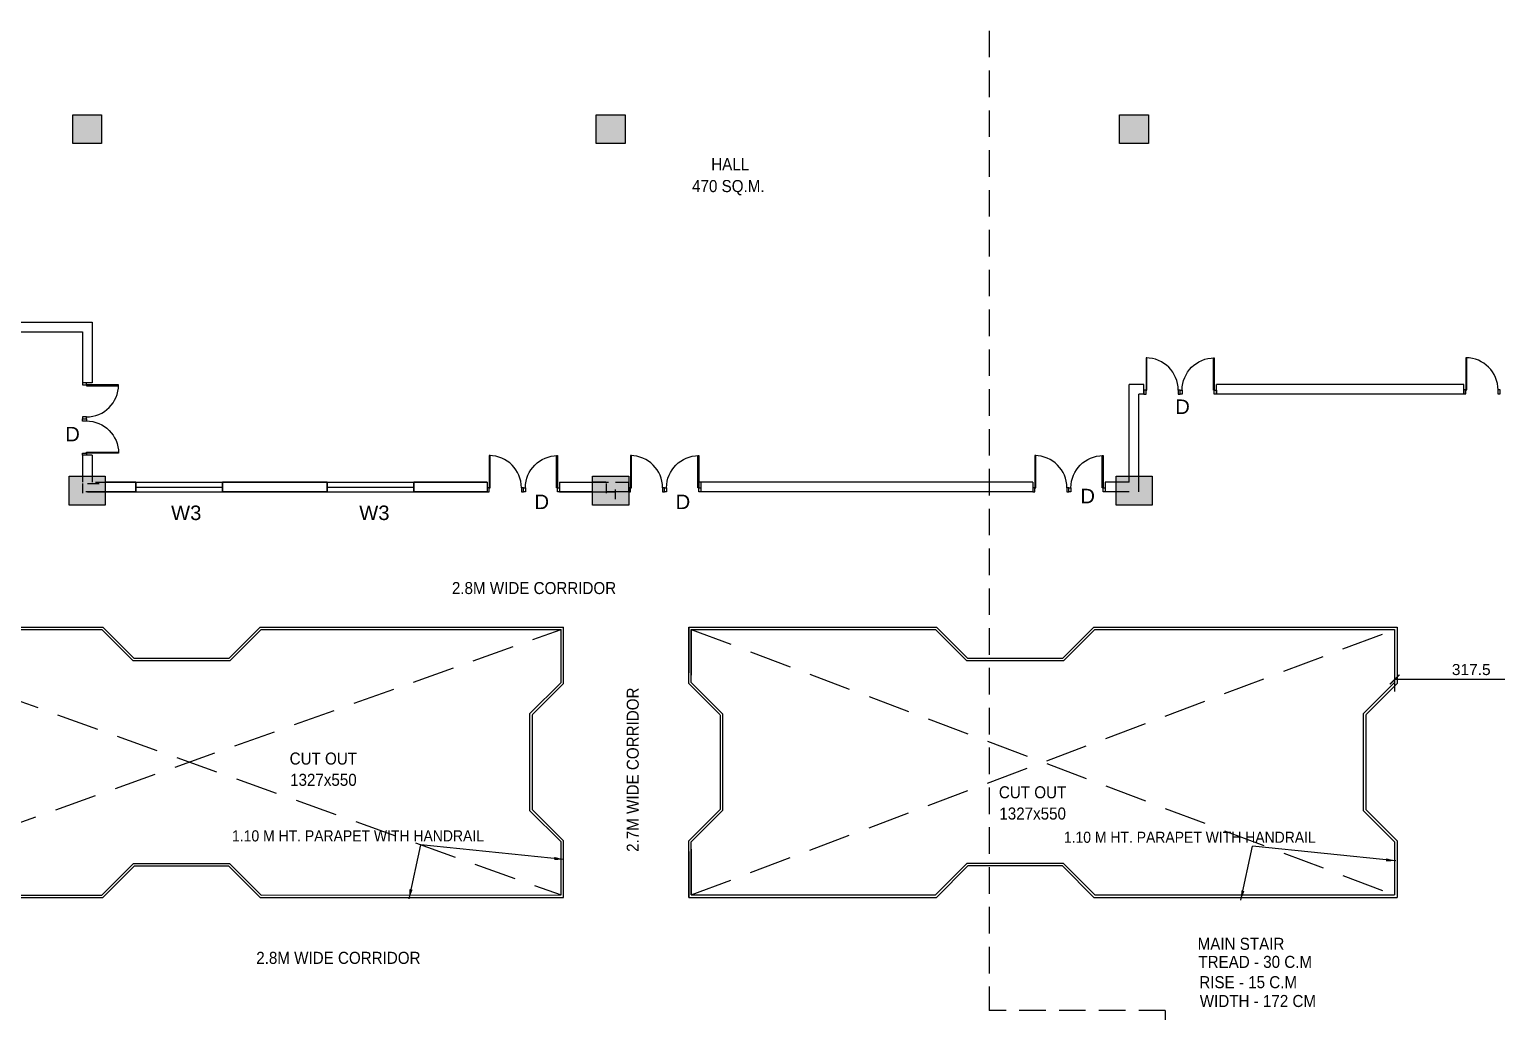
# Model space of a CAD drawing. Extents: x 53439 to 79867, y -144071 to -73305.
# Drawn here: x 67844 to 70885, y -112914 to -110879 of the extents above; entities that cross this region are included whole.
import ezdxf

# ---------------------------------------------------------------- set-up
doc = ezdxf.new("R2010")
doc.units = 0
doc.header["$LTSCALE"] = 0.1
doc.header["$MEASUREMENT"] = 0
doc.header["$PDMODE"] = 35
doc.header["$PDSIZE"] = -0.8
doc.linetypes.add('HIDDEN', pattern=[0.375, 0.25, -0.125])
doc.layers.get('0').update_dxf_attribs({"linetype": 'CONTINUOUS'})
doc.layers.get('DEFPOINTS').update_dxf_attribs({"linetype": 'CONTINUOUS'})
for name, color, linetype in [('COR_HA', 40, 'CONTINUOUS'), ('DOOR', 30, 'CONTINUOUS'), ('HAT', 253, 'CONTINUOUS'), ('LAYER4', 130, 'CONTINUOUS'), ('TEXT', 7, 'CONTINUOUS'), ('TEXT-3', 130, 'CONTINUOUS'), ('THIN_HA', 253, 'CONTINUOUS'), ('WALL', 6, 'CONTINUOUS'), ('WIN', 102, 'CONTINUOUS')]:
    doc.layers.add(name, color=color, linetype=linetype)
doc.styles.add('1MM', font='arial.ttf')
doc.styles.add('DIM', font='arial.ttf', dxfattribs={"width": 0.7, "height": 1})
doc.styles.add('DUTCH', font='arial.ttf')
doc.dimstyles.new('KRI', dxfattribs={"dimtxt": 23, "dimasz": 20, "dimexe": 7, "dimexo": 0, "dimgap": 9, "dimtad": 1, "dimdec": 1, "dimzin": 1, "dimtxsty": '1MM', "dimblk": 'ARCHTICK', "dimcen": 0.5, "dimclrd": 252, "dimclre": 252, "dimclrt": 7, "dimaunit": 1, "dimadec": 8, "dimazin": 3, "dimtfac": 1, "dimtdec": 1, "dimtmove": 0, "dimatfit": 3})

# ---------------------------------------------------------------- blocks, each defined once
blk = doc.blocks.new('A$C764D24B9')
at = {"layer": 'DOOR'}
for points in [[(0.056, 0.111), (0.083, 0.111), (0.083, 1), (0.056, 1)], [(0, 0), (0.056, 0), (0.056, 0.111), (0, 0.111)], [(0.944, 0), (1, 0), (1, 0.111), (0.944, 0.111)]]:
    blk.add_lwpolyline(points, close=True, dxfattribs=at)
blk.add_arc((0.056, 0.111), 0.889, 0, 90, dxfattribs=at)
blk = doc.blocks.new('_ARCHTICK')
at = {"layer": 'WALL', "color": 0, "const_width": 0.15}
blk.add_lwpolyline([(-0.5, -0.5), (0.5, 0.5)], dxfattribs=at)
blk = doc.blocks.new('*D158')
at = {"layer": 'DEFPOINTS', "color": 0, "linetype": 'CONTINUOUS', "ltscale": 0.1}
for p in [(70673.6, -112225.9), (70673.6, -112250.3, 0), (70991, -112378.5)]:
    blk.add_point(p, dxfattribs=at)
at = {"layer": 'LAYER4', "color": 252, "linetype": 'CONTINUOUS', "ltscale": 0.1}
for p, q in [((70673.6, -112250.3), (70673.6, -112218.9)), ((70991, -112378.5), (70991, -112218.9)), ((70991, -112225.9), (70673.6, -112225.9))]:
    blk.add_line(p, q, dxfattribs=at)
at = {"layer": 'LAYER4', "color": 252, "linetype": 'CONTINUOUS', "ltscale": 0.1, "xscale": 20, "yscale": 20, "zscale": 20, "rotation": 180}
blk.add_blockref('_ARCHTICK', (70673.6, -112225.9), dxfattribs=at)
at = {"layer": 'LAYER4', "color": 252, "linetype": 'CONTINUOUS', "ltscale": 0.1, "xscale": 20, "yscale": 20, "zscale": 20}
blk.add_blockref('_ARCHTICK', (70991, -112225.9), dxfattribs=at)
at = {"layer": 'LAYER4', "color": 7, "linetype": 'CONTINUOUS', "ltscale": 0.1, "insert": (70832.3, -112205.2), "char_height": 23, "attachment_point": 5, "style": '1MM'}
blk.add_mtext('317.5', dxfattribs=at)
blk = doc.blocks.new('YTTU')
at = {"layer": 'THIN_HA', "linetype": 'CONTINUOUS', "ltscale": 0.1}
blk.add_hatch(color=2, dxfattribs=at).paths.add_polyline_path([(-6879.58, -1156.369), (-6878.83, -1156.369), (-6878.83, -1156.969), (-6879.58, -1156.969)])
at = {"layer": 'THIN_HA', "color": 2, "linetype": 'CONTINUOUS', "ltscale": 0.1}
blk.add_lwpolyline([(-6879.58, -1156.369), (-6878.83, -1156.369), (-6878.83, -1156.969), (-6879.58, -1156.969)], close=True, dxfattribs=at)
blk = doc.blocks.new('HYTYH')
at = {"layer": 'THIN_HA', "linetype": 'CONTINUOUS', "ltscale": 0.1}
for points in [[(-6836.105, -1137.632), (-6835.505, -1137.632), (-6835.505, -1138.232), (-6836.105, -1138.232)], [(-6825.255, -1137.632), (-6824.655, -1137.632), (-6824.655, -1138.232), (-6825.255, -1138.232)], [(-6814.405, -1137.632), (-6813.805, -1137.632), (-6813.805, -1138.232), (-6814.405, -1138.232)]]:
    blk.add_hatch(color=2, dxfattribs=at).paths.add_polyline_path(points)
at = {"layer": 'THIN_HA', "color": 2, "linetype": 'CONTINUOUS', "ltscale": 0.1}
for points in [[(-6836.105, -1137.632), (-6835.505, -1137.632), (-6835.505, -1138.232), (-6836.105, -1138.232)], [(-6825.255, -1137.632), (-6824.655, -1137.632), (-6824.655, -1138.232), (-6825.255, -1138.232)], [(-6814.405, -1137.632), (-6813.805, -1137.632), (-6813.805, -1138.232), (-6814.405, -1138.232)]]:
    blk.add_lwpolyline(points, close=True, dxfattribs=at)
at = {"layer": 'THIN_HA', "color": 2, "linetype": 'CONTINUOUS'}
for p in [(43.4, 11.25), (54.25, 11.25), (65.1, 11.25)]:
    blk.add_blockref('YTTU', p, dxfattribs=at)

msp = doc.modelspace()

# ---------------------------------------------------------------- linework, layer by layer
at = {"layer": 'COR_HA', "linetype": 'CONTINUOUS', "ltscale": 0.1}
for p, q in [((68064.08, -111816.92, 0), (68064.08, -111836.92, 0)), ((68244.08, -111816.92, 0), (68244.08, -111836.92, 0)), ((68460.66, -111816.92), (68460.66, -111836.92)), ((68640.66, -111816.92), (68640.66, -111836.92))]:
    msp.add_line(p, q, dxfattribs=at)
at = {"layer": 'HAT', "color": 7, "linetype": 'HIDDEN', "ltscale": 2200}
for p, q in [((69832.8, -110139.32), (69832.8, -112911.59)), ((70198, -112911.59), (69832.8, -112911.59)), ((70198, -112911.59), (70198, -113576.88, 0))]:
    msp.add_line(p, q, dxfattribs=at)
at = {"layer": 'LAYER4', "linetype": 'CONTINUOUS', "ltscale": 0.1}
for p, q in [((67954.08, -111819.42), (67954.08, -111839.42)), ((67954.08, -111819.42, 0), (67954.08, -111839.42, 0)), ((67954.08, -111819.42), (67954.08, -111839.42)), ((67954.08, -111819.42, 0), (67954.08, -111839.42, 0)), ((69039.08, -111819.42), (69039.08, -111839.42)), ((69039.08, -111819.42, 0), (69039.08, -111839.42, 0)), ((69058.54, -111851.92), (69058.54, -111831.92)), ((69058.54, -111851.92), (69058.54, -111831.92)), ((69058.54, -111851.92), (69058.54, -111831.92)), ((69058.54, -111851.92), (69058.54, -111831.92)), ((69058.54, -111851.92), (69058.54, -111831.92)), ((69058.54, -111851.92), (69058.54, -111831.92)), ((67405.86, -112116.92, 12.36), (67996.27, -112116.92, 7.2)), ((67407.93, -112121.92, 12.36), (67994.2, -112121.92, 7.26)), ((67750.03, -112121.92), (67994.2, -112121.92)), ((67859.91, -112116.92), (67996.27, -112116.92)), ((67994.2, -112121.92, 6.94), (68059.2, -112186.92, 6.94)), ((67996.27, -112116.92, 6.94), (68061.27, -112181.92, 6.94)), ((68322.12, -112116.92, 6.94), (68257.12, -112181.92, 6.94)), ((68324.2, -112121.92, 6.94), (68259.2, -112186.92, 6.94)), ((68322.12, -112116.92, 6.94), (68950.64, -112116.92, 4.63)), ((68324.2, -112121.92, 6.94), (68945.64, -112121.92, 4.63)), ((68516.6, -112116.92, 0), (68950.64, -112116.92, 0)), ((68518.67, -112121.92, 0), (68945.64, -112121.92, 0)), ((68945.64, -112231.92, 4.63), (68945.64, -112121.92, 4.63)), ((68950.64, -112233.99, 4.63), (68950.64, -112116.92, 4.63)), ((69210.64, -112116.92, 4.09), (69724.2, -112116.92, 2.31)), ((69210.64, -112116.92, 4.49), (69210.64, -112211.92, 4.49)), ((69210.64, -112233.99, 4.63), (69210.64, -112116.92, 4.63)), ((69215.64, -112121.92, 4.09), (69722.13, -112121.92, 2.32)), ((69215.64, -112121.92, 4.49), (69215.64, -112216.92, 4.49)), ((69215.64, -112231.92, 4.63), (69215.64, -112121.92, 4.63)), ((69472.89, -112116.92, -4.77), (69724.2, -112116.92, -2.53)), ((69722.13, -112121.92, 2.31), (69787.13, -112186.92, 2.31)), ((69724.2, -112116.92, 2.31), (69789.2, -112181.92, 2.31)), ((70050.06, -112116.92, 2.31), (69985.06, -112181.92, 2.31)), ((70052.13, -112121.92, 2.31), (69987.13, -112186.92, 2.31)), ((70050.06, -112116.92, 2.31), (70678.58, -112116.92, 0)), ((70052.13, -112121.92, 2.31), (70673.58, -112121.92, 0)), ((70673.58, -112121.92, 0), (70673.58, -112231.33, 0)), ((70678.58, -112116.92, 0), (70678.58, -112233.99, 0)), ((68259.2, -112186.92, 6.94), (68059.2, -112186.92, 6.94)), ((68257.12, -112181.92, 6.94), (68061.27, -112181.92, 6.94)), ((69987.13, -112186.92, 2.31), (69787.13, -112186.92, 2.31)), ((69985.06, -112181.92, 2.31), (69789.2, -112181.92, 2.31)), ((68945.64, -112231.92, 4.63), (68880.64, -112296.92, 4.63)), ((68950.64, -112233.99, 4.63), (68885.64, -112298.99, 4.63)), ((69210.64, -112233.99, 4.63), (69275.64, -112298.99, 4.63)), ((69215.64, -112231.92, 4.63), (69280.64, -112296.92, 4.63)), ((70673.58, -112231.92, 0), (70608.58, -112296.92, 0)), ((70678.58, -112233.99, 0), (70613.58, -112298.99, 0)), ((68880.64, -112296.92, 4.63), (68880.64, -112496.92, 4.63)), ((68885.64, -112299.52, 4.63), (68885.64, -112494.85, 4.63)), ((69275.64, -112299.52, 4.63), (69275.64, -112494.85, 4.63)), ((69280.64, -112296.92, 4.63), (69280.64, -112496.92, 4.63)), ((70608.58, -112296.92, 0), (70608.58, -112496.92, 0)), ((70613.58, -112299.52, 0), (70613.58, -112494.85, 0)), ((68945.64, -112561.92, 4.63), (68880.64, -112496.92, 4.63)), ((68950.64, -112559.85, 4.63), (68885.64, -112494.85, 4.63)), ((69210.64, -112559.85, 4.63), (69275.64, -112494.85, 4.63)), ((69215.64, -112561.92, 4.63), (69280.64, -112496.92, 4.63)), ((70673.58, -112561.92, 0), (70608.58, -112496.92, 0)), ((70678.58, -112559.85, 0), (70613.58, -112494.85, 0)), ((68945.64, -112671.92, 4.63), (68945.64, -112561.92, 4.63)), ((68950.64, -112676.92, 4.63), (68950.64, -112559.85, 4.63)), ((69210.64, -112676.92, 4.63), (69210.64, -112559.85, 4.63)), ((69210.64, -112581.92, 4.49), (69210.64, -112676.92, 4.49)), ((69215.64, -112671.92, 4.63), (69215.64, -112561.92, 4.63)), ((69215.64, -112576.92, 4.49), (69215.64, -112671.92, 4.49)), ((70673.58, -112561.92, 0), (70673.58, -112671.92, 0)), ((70678.58, -112559.85, 0), (70678.58, -112676.92, 0)), ((67994.2, -112672.44, 6.94), (68059.2, -112607.44, 6.94)), ((67996.27, -112677.44, 6.94), (68061.27, -112612.44, 6.94)), ((68259.2, -112607.44, 6.94), (68059.2, -112607.44, 6.94)), ((68257.12, -112612.44, 6.94), (68061.27, -112612.44, 6.94)), ((68322.12, -112677.44, 6.94), (68257.12, -112612.44, 6.94)), ((68324.2, -112672.44, 6.94), (68259.2, -112607.44, 6.94)), ((69722.13, -112671.92, 3.27), (69787.13, -112606.92, 3.27)), ((69724.2, -112676.92, 3.27), (69789.2, -112611.92, 3.27)), ((69987.13, -112606.92, 3.27), (69787.13, -112606.92, 3.27)), ((69985.06, -112611.92, 3.27), (69789.2, -112611.92, 3.27)), ((70050.06, -112676.92, 3.27), (69985.06, -112611.92, 3.27)), ((70052.13, -112671.92, 3.27), (69987.13, -112606.92, 3.27)), ((67402, -112676.92, 12.36), (67996.27, -112677.44, 6.93)), ((67404.07, -112671.92, 12.36), (67994.2, -112672.44, 6.94)), ((68322.12, -112677.44, 6.94), (68950.64, -112676.92, 4.63)), ((68324.2, -112672.44, 6.94), (68945.64, -112671.92, 4.63)), ((69210.64, -112676.92, 4.08), (69724.2, -112676.92, 3.27)), ((69215.64, -112671.92, 4.07), (69722.13, -112671.92, 3.27)), ((70050.06, -112676.92, 3.27), (70678.58, -112676.92, 0)), ((70052.13, -112671.92, 3.27), (70673.58, -112671.92, 0))]:
    msp.add_line(p, q, dxfattribs=at)
at = {"layer": 'LAYER4', "color": 1, "linetype": 'HIDDEN', "ltscale": 3500}
for p, q in [((67404.07, -112671.92, 12.36), (68945.64, -112121.92, 4.63)), ((67407.93, -112121.92, 12.36), (68945.64, -112671.92, 4.63)), ((69215.64, -112671.92, 4.63), (70673.58, -112121.92, 0)), ((69215.64, -112121.92, 4.63), (70673.58, -112671.92, 0))]:
    msp.add_line(p, q, dxfattribs=at)
at = {"layer": 'WALL', "linetype": 'CONTINUOUS', "ltscale": 0.1}
for p, q in [((67762.79, -111485.25, 0), (67973.54, -111485.26, 0)), ((67973.54, -111485.26, 0), (67973.54, -111611.01, 0)), ((67762.79, -111505.25), (67953.54, -111505.25)), ((67953.54, -111505.25), (67953.54, -111611.01)), ((67953.54, -111606.92), (67953.54, -111611.01)), ((67973.54, -111611.01), (67953.54, -111611.01)), ((67973.54, -111611.01), (67953.54, -111611.01)), ((67973.54, -111611.01), (67953.54, -111611.01)), ((67973.54, -111611.01), (67953.54, -111611.01)), ((67973.54, -111606.92), (67973.54, -111611.01)), ((70123.54, -111772.39), (70123.54, -111614.42)), ((70123.54, -111772.39), (70123.54, -111614.42)), ((70123.54, -111816.92), (70123.54, -111614.42)), ((70123.54, -111816.92), (70123.54, -111614.42)), ((70123.54, -111816.92), (70123.54, -111614.42)), ((70123.54, -111816.92), (70123.54, -111614.42)), ((70123.54, -111816.92), (70123.54, -111614.42)), ((70153.99, -111614.42), (70123.54, -111614.42)), ((70153.99, -111634.42), (70153.99, -111614.42)), ((70816.93, -111614.42), (70303.99, -111614.42)), ((70303.99, -111634.42), (70303.99, -111614.42)), ((70816.93, -111634.42), (70816.93, -111614.42)), ((70143.54, -111834.42), (70143.54, -111634.42)), ((70143.54, -111836.92), (70143.54, -111634.42)), ((70153.99, -111634.42), (70143.54, -111634.42)), ((70153.99, -111634.42), (70143.54, -111634.42)), ((70816.93, -111634.42), (70303.99, -111634.42)), ((67953.54, -111761.01), (67953.54, -111816.92)), ((67953.54, -111761.01), (67953.54, -111816.92)), ((67973.54, -111761.01), (67953.54, -111761.01)), ((67973.54, -111761.01), (67953.54, -111761.01)), ((67973.54, -111761.01), (67973.54, -111816.92)), ((67964.08, -111819.42), (67988.63, -111819.42)), ((67964.08, -111819.42, 0), (67988.63, -111819.42, 0)), ((67964.08, -111819.42, 0), (67988.63, -111819.42, 0)), ((67964.08, -111819.42), (67988.63, -111819.42)), ((67964.08, -111819.42, 0), (67988.63, -111819.42, 0)), ((67964.08, -111819.42, 0), (67988.63, -111819.42, 0)), ((67981.04, -111816.92, 0), (68007.79, -111816.92, 0)), ((67981.04, -111816.92, 0), (68007.79, -111816.92, 0)), ((67981.04, -111816.92, 0), (68007.79, -111816.92, 0)), ((67981.04, -111816.92, 0), (68007.79, -111816.92, 0)), ((67981.58, -111816.92), (68056.58, -111816.92)), ((67981.58, -111816.92, 0), (68064.08, -111816.92, 0)), ((67981.58, -111816.92, 0), (68056.58, -111816.92, 0)), ((67981.58, -111816.92), (68056.58, -111816.92)), ((67981.58, -111816.92, 0), (68064.08, -111816.92, 0)), ((67981.58, -111816.92, 0), (68056.58, -111816.92, 0)), ((68064.08, -111816.92), (68000.29, -111816.92)), ((68064.08, -111816.92), (68000.29, -111816.92)), ((68056.58, -111816.92), (68064.08, -111816.92)), ((68056.58, -111816.92), (68064.08, -111816.92)), ((68056.58, -111816.92), (68064.08, -111816.92)), ((68056.58, -111816.92, 0), (68064.08, -111816.92, 0)), ((68056.58, -111816.92, 0), (68064.08, -111816.92, 0)), ((68056.58, -111816.92, 0), (68064.08, -111816.92, 0)), ((68056.58, -111816.92), (68064.08, -111816.92)), ((68056.58, -111816.92), (68064.08, -111816.92)), ((68056.58, -111816.92), (68064.08, -111816.92)), ((68056.58, -111816.92, 0), (68064.08, -111816.92, 0)), ((68056.58, -111816.92, 0), (68064.08, -111816.92, 0)), ((68056.58, -111816.92, 0), (68064.08, -111816.92, 0)), ((68064.08, -111816.92, 0), (68064.08, -111836.92, 0)), ((68460.66, -111816.92), (68244.08, -111816.92)), ((68244.08, -111816.92), (68460.66, -111816.92)), ((68244.08, -111816.92), (68460.66, -111816.92)), ((68244.08, -111816.92), (68460.66, -111816.92)), ((68244.08, -111816.92, 0), (68432.9, -111816.92, 0)), ((68244.08, -111816.92, 0), (68432.9, -111816.92, 0)), ((68244.08, -111816.92, 0), (68432.9, -111816.92, 0)), ((68244.08, -111816.92, 0), (68460.66, -111816.92, 0)), ((68244.08, -111816.92, 0), (68460.66, -111816.92, 0)), ((68244.08, -111816.92, 0), (68460.66, -111816.92, 0)), ((68460.66, -111816.92), (68244.08, -111816.92)), ((68244.08, -111816.92), (68460.66, -111816.92)), ((68244.08, -111816.92), (68460.66, -111816.92)), ((68244.08, -111816.92), (68460.66, -111816.92)), ((68244.08, -111816.92, 0), (68432.9, -111816.92, 0)), ((68244.08, -111816.92, 0), (68432.9, -111816.92, 0)), ((68244.08, -111816.92, 0), (68432.9, -111816.92, 0)), ((68244.08, -111816.92, 0), (68460.66, -111816.92, 0)), ((68244.08, -111816.92, 0), (68460.66, -111816.92, 0)), ((68244.08, -111816.92, 0), (68460.66, -111816.92, 0)), ((68244.08, -111836.92, 0), (68244.08, -111816.92, 0)), ((68432.9, -111816.92, 0), (68460.66, -111816.92, 0)), ((68432.9, -111816.92, 0), (68460.66, -111816.92, 0)), ((68460.66, -111816.92), (68460.66, -111836.92)), ((68792.74, -111816.92), (68640.66, -111816.92)), ((68640.66, -111816.92), (68792.74, -111816.92)), ((68640.66, -111816.92), (68792.74, -111816.92)), ((68640.66, -111816.92), (68792.74, -111816.92)), ((68640.66, -111816.92, 0), (68792.74, -111816.92, 0)), ((68640.66, -111816.92, 0), (68792.74, -111816.92, 0)), ((68640.66, -111816.92, 0), (68792.74, -111816.92, 0)), ((68640.66, -111816.92, 0), (68792.74, -111816.92, 0)), ((68640.66, -111816.92, 0), (68792.74, -111816.92, 0)), ((68640.66, -111816.92, 0), (68792.74, -111816.92, 0)), ((68792.74, -111816.92), (68640.66, -111816.92)), ((68640.66, -111816.92), (68792.74, -111816.92)), ((68640.66, -111816.92), (68792.74, -111816.92)), ((68640.66, -111816.92), (68792.74, -111816.92)), ((68640.66, -111816.92, 0), (68792.74, -111816.92, 0)), ((68640.66, -111816.92, 0), (68792.74, -111816.92, 0)), ((68640.66, -111816.92, 0), (68792.74, -111816.92, 0)), ((68640.66, -111816.92, 0), (68792.74, -111816.92, 0)), ((68640.66, -111816.92, 0), (68792.74, -111816.92, 0)), ((68640.66, -111816.92, 0), (68792.74, -111816.92, 0)), ((68792.74, -111816.92), (68640.66, -111816.92)), ((68792.74, -111816.92), (68640.66, -111816.92)), ((68792.74, -111816.92), (68640.66, -111816.92)), ((68730.38, -111816.92, 0), (68640.66, -111816.92, 0)), ((68730.38, -111816.92, 0), (68640.66, -111816.92, 0)), ((68770.38, -111816.92, 0), (68640.66, -111816.92, 0)), ((68730.38, -111816.92, 0), (68640.66, -111816.92, 0)), ((68792.74, -111816.92, 0), (68640.66, -111816.92, 0)), ((68792.74, -111816.92, 0), (68640.66, -111816.92, 0)), ((68792.74, -111816.92, 0), (68640.66, -111816.92, 0)), ((68792.74, -111816.92), (68640.66, -111816.92)), ((68792.74, -111816.92), (68640.66, -111816.92)), ((68792.74, -111816.92), (68640.66, -111816.92)), ((68730.38, -111816.92, 0), (68640.66, -111816.92, 0)), ((68730.38, -111816.92, 0), (68640.66, -111816.92, 0)), ((68770.38, -111816.92, 0), (68640.66, -111816.92, 0)), ((68730.38, -111816.92, 0), (68640.66, -111816.92, 0)), ((68792.74, -111816.92, 0), (68640.66, -111816.92, 0)), ((68792.74, -111816.92, 0), (68640.66, -111816.92, 0)), ((68792.74, -111816.92, 0), (68640.66, -111816.92, 0)), ((68640.66, -111836.92), (68640.66, -111816.92)), ((68792.74, -111816.92), (68792.74, -111836.92)), ((68792.74, -111816.92), (68792.74, -111836.92)), ((68792.74, -111816.92), (68792.74, -111836.92)), ((68792.74, -111816.92), (68792.74, -111836.92)), ((68942.74, -111816.92, 0), (69044.08, -111816.92, 0)), ((68942.74, -111816.92), (68942.74, -111836.92)), ((68942.74, -111816.92), (68942.74, -111836.92)), ((69038.54, -111816.92), (69011.79, -111816.92)), ((69038.54, -111816.92), (69011.79, -111816.92)), ((69038.54, -111816.92), (69011.79, -111816.92)), ((69038.54, -111816.92), (69011.79, -111816.92)), ((69038.54, -111816.92), (69011.79, -111816.92)), ((69038.54, -111816.92), (69011.79, -111816.92)), ((69038.54, -111816.92), (69011.79, -111816.92)), ((69038.54, -111816.92), (69011.79, -111816.92)), ((69058.54, -111816.92), (69085.29, -111816.92)), ((69058.54, -111816.92), (69085.29, -111816.92)), ((69058.54, -111816.92), (69085.29, -111816.92)), ((69058.54, -111816.92), (69085.29, -111816.92)), ((69085.29, -111816.92), (69085.29, -111836.92)), ((69085.29, -111816.92), (69085.29, -111836.92)), ((69085.29, -111816.92), (69085.29, -111836.92)), ((69085.29, -111816.92), (69085.29, -111836.92)), ((69923.38, -111816.92), (69231.12, -111816.92)), ((69344.29, -111816.92), (69235.29, -111816.92)), ((69235.29, -111816.92), (69235.29, -111836.92)), ((69235.29, -111816.92), (69235.29, -111836.92)), ((69923.38, -111816.92), (69923.38, -111836.92)), ((70123.54, -111816.92), (70073.38, -111816.92)), ((70073.38, -111816.92), (70073.38, -111836.92)), ((68007.79, -111836.92, 0), (67961.04, -111836.92, 0)), ((67981.04, -111836.92, 0), (67961.04, -111836.92, 0)), ((68007.79, -111836.92, 0), (67961.04, -111836.92, 0)), ((67981.04, -111836.92, 0), (67961.04, -111836.92, 0)), ((68007.79, -111836.92, 0), (67961.04, -111836.92, 0)), ((67981.04, -111836.92, 0), (67961.04, -111836.92, 0)), ((68007.79, -111836.92, 0), (67961.04, -111836.92, 0)), ((67981.04, -111836.92, 0), (67961.04, -111836.92, 0)), ((67964.08, -111836.92), (68056.58, -111836.92)), ((67964.08, -111836.92, 0), (68064.08, -111836.92, 0)), ((67964.08, -111836.92, 0), (68056.58, -111836.92, 0)), ((67964.08, -111836.92), (68056.58, -111836.92)), ((67964.08, -111836.92, 0), (68064.08, -111836.92, 0)), ((67964.08, -111836.92, 0), (68056.58, -111836.92, 0)), ((68064.08, -111836.92), (68000.29, -111836.92)), ((68064.08, -111836.92), (68000.29, -111836.92)), ((68056.58, -111836.92), (68064.08, -111836.92)), ((68056.58, -111836.92), (68064.08, -111836.92)), ((68056.58, -111836.92), (68064.08, -111836.92)), ((68056.58, -111836.92), (68064.08, -111836.92)), ((68056.58, -111836.92), (68064.08, -111836.92)), ((68056.58, -111836.92, 0), (68064.08, -111836.92, 0)), ((68056.58, -111836.92, 0), (68064.08, -111836.92, 0)), ((68056.58, -111836.92, 0), (68064.08, -111836.92, 0)), ((68056.58, -111836.92, 0), (68064.08, -111836.92, 0)), ((68056.58, -111836.92), (68064.08, -111836.92)), ((68056.58, -111836.92), (68064.08, -111836.92)), ((68056.58, -111836.92), (68064.08, -111836.92)), ((68056.58, -111836.92), (68064.08, -111836.92)), ((68056.58, -111836.92), (68064.08, -111836.92)), ((68056.58, -111836.92, 0), (68064.08, -111836.92, 0)), ((68056.58, -111836.92, 0), (68064.08, -111836.92, 0)), ((68056.58, -111836.92, 0), (68064.08, -111836.92, 0)), ((68056.58, -111836.92, 0), (68064.08, -111836.92, 0)), ((68056.58, -111836.92, 0), (68064.08, -111836.92, 0)), ((68460.66, -111836.92), (68244.08, -111836.92)), ((68244.08, -111836.92), (68460.66, -111836.92)), ((68244.08, -111836.92), (68460.66, -111836.92)), ((68244.08, -111836.92), (68460.66, -111836.92)), ((68244.08, -111836.92), (68460.66, -111836.92)), ((68244.08, -111836.92), (68460.66, -111836.92)), ((68244.08, -111836.92, 0), (68432.9, -111836.92, 0)), ((68244.08, -111836.92, 0), (68432.9, -111836.92, 0)), ((68244.08, -111836.92, 0), (68432.9, -111836.92, 0)), ((68244.08, -111836.92, 0), (68432.9, -111836.92, 0)), ((68244.08, -111836.92, 0), (68432.9, -111836.92, 0)), ((68244.08, -111836.92, 0), (68460.66, -111836.92, 0)), ((68244.08, -111836.92, 0), (68460.66, -111836.92, 0)), ((68244.08, -111836.92, 0), (68460.66, -111836.92, 0)), ((68244.08, -111836.92, 0), (68460.66, -111836.92, 0)), ((68460.66, -111836.92), (68244.08, -111836.92)), ((68244.08, -111836.92), (68460.66, -111836.92)), ((68244.08, -111836.92), (68460.66, -111836.92)), ((68244.08, -111836.92), (68460.66, -111836.92)), ((68244.08, -111836.92), (68460.66, -111836.92)), ((68244.08, -111836.92), (68460.66, -111836.92)), ((68244.08, -111836.92, 0), (68432.9, -111836.92, 0)), ((68244.08, -111836.92, 0), (68432.9, -111836.92, 0)), ((68244.08, -111836.92, 0), (68432.9, -111836.92, 0)), ((68244.08, -111836.92, 0), (68432.9, -111836.92, 0)), ((68244.08, -111836.92, 0), (68432.9, -111836.92, 0)), ((68244.08, -111836.92, 0), (68460.66, -111836.92, 0)), ((68244.08, -111836.92, 0), (68460.66, -111836.92, 0)), ((68244.08, -111836.92, 0), (68460.66, -111836.92, 0)), ((68244.08, -111836.92, 0), (68460.66, -111836.92, 0)), ((68244.08, -111836.92, 0), (68460.66, -111836.92, 0)), ((68432.9, -111836.92, 0), (68460.66, -111836.92, 0)), ((68432.9, -111836.92, 0), (68460.66, -111836.92, 0)), ((68792.74, -111836.92), (68640.66, -111836.92)), ((68640.66, -111836.92), (68792.74, -111836.92)), ((68640.66, -111836.92), (68792.74, -111836.92)), ((68640.66, -111836.92), (68792.74, -111836.92)), ((68640.66, -111836.92), (68792.74, -111836.92)), ((68640.66, -111836.92), (68792.74, -111836.92)), ((68640.66, -111836.92, 0), (68792.74, -111836.92, 0)), ((68640.66, -111836.92, 0), (68792.74, -111836.92, 0)), ((68640.66, -111836.92, 0), (68792.74, -111836.92, 0)), ((68640.66, -111836.92, 0), (68792.74, -111836.92, 0)), ((68640.66, -111836.92, 0), (68792.74, -111836.92, 0)), ((68640.66, -111836.92, 0), (68792.74, -111836.92, 0)), ((68640.66, -111836.92, 0), (68792.74, -111836.92, 0)), ((68640.66, -111836.92, 0), (68792.74, -111836.92, 0)), ((68640.66, -111836.92, 0), (68792.74, -111836.92, 0)), ((68792.74, -111836.92), (68640.66, -111836.92)), ((68640.66, -111836.92), (68792.74, -111836.92)), ((68640.66, -111836.92), (68792.74, -111836.92)), ((68640.66, -111836.92), (68792.74, -111836.92)), ((68640.66, -111836.92), (68792.74, -111836.92)), ((68640.66, -111836.92), (68792.74, -111836.92)), ((68640.66, -111836.92, 0), (68792.74, -111836.92, 0)), ((68640.66, -111836.92, 0), (68792.74, -111836.92, 0)), ((68640.66, -111836.92, 0), (68792.74, -111836.92, 0)), ((68640.66, -111836.92, 0), (68792.74, -111836.92, 0)), ((68640.66, -111836.92, 0), (68792.74, -111836.92, 0)), ((68640.66, -111836.92, 0), (68792.74, -111836.92, 0)), ((68640.66, -111836.92, 0), (68792.74, -111836.92, 0)), ((68640.66, -111836.92, 0), (68792.74, -111836.92, 0)), ((68640.66, -111836.92, 0), (68792.74, -111836.92, 0)), ((68640.66, -111836.92, 0), (68792.74, -111836.92, 0)), ((68792.74, -111836.92), (68640.66, -111836.92)), ((68792.74, -111836.92), (68640.66, -111836.92)), ((68792.74, -111836.92), (68640.66, -111836.92)), ((68792.74, -111836.92), (68640.66, -111836.92)), ((68792.74, -111836.92), (68640.66, -111836.92)), ((68730.38, -111836.92, 0), (68640.66, -111836.92, 0)), ((68730.38, -111836.92, 0), (68640.66, -111836.92, 0)), ((68730.38, -111836.92, 0), (68640.66, -111836.92, 0)), ((68730.38, -111836.92, 0), (68640.66, -111836.92, 0)), ((68770.38, -111836.92, 0), (68640.66, -111836.92, 0)), ((68730.38, -111836.92, 0), (68640.66, -111836.92, 0)), ((68792.74, -111836.92, 0), (68640.66, -111836.92, 0)), ((68792.74, -111836.92, 0), (68640.66, -111836.92, 0)), ((68792.74, -111836.92, 0), (68640.66, -111836.92, 0)), ((68792.74, -111836.92, 0), (68640.66, -111836.92, 0)), ((68792.74, -111836.92, 0), (68640.66, -111836.92, 0)), ((68792.74, -111836.92), (68640.66, -111836.92)), ((68792.74, -111836.92), (68640.66, -111836.92)), ((68792.74, -111836.92), (68640.66, -111836.92)), ((68792.74, -111836.92), (68640.66, -111836.92)), ((68792.74, -111836.92), (68640.66, -111836.92)), ((68730.38, -111836.92, 0), (68640.66, -111836.92, 0)), ((68730.38, -111836.92, 0), (68640.66, -111836.92, 0)), ((68730.38, -111836.92, 0), (68640.66, -111836.92, 0)), ((68730.38, -111836.92, 0), (68640.66, -111836.92, 0)), ((68770.38, -111836.92, 0), (68640.66, -111836.92, 0)), ((68730.38, -111836.92, 0), (68640.66, -111836.92, 0)), ((68792.74, -111836.92, 0), (68640.66, -111836.92, 0)), ((68792.74, -111836.92, 0), (68640.66, -111836.92, 0)), ((68792.74, -111836.92, 0), (68640.66, -111836.92, 0)), ((68792.74, -111836.92, 0), (68640.66, -111836.92, 0)), ((68792.74, -111836.92, 0), (68640.66, -111836.92, 0)), ((69011.79, -111836.92), (68942.74, -111836.92)), ((68942.74, -111836.92), (69044.08, -111836.92)), ((68942.74, -111836.92), (69008.61, -111836.92)), ((68942.74, -111836.92), (69008.61, -111836.92)), ((68942.74, -111836.92), (69008.61, -111836.92)), ((68942.74, -111836.92), (69024.08, -111836.92)), ((68942.74, -111836.92, 0), (69044.08, -111836.92, 0)), ((68942.74, -111836.92, 0), (69008.61, -111836.92, 0)), ((68942.74, -111836.92, 0), (69008.61, -111836.92, 0)), ((68942.74, -111836.92, 0), (69008.61, -111836.92, 0)), ((68942.74, -111836.92, 0), (69024.08, -111836.92, 0)), ((68942.74, -111836.92, 0), (69008.61, -111836.92, 0)), ((68942.74, -111836.92, 0), (69008.61, -111836.92, 0)), ((68942.74, -111836.92, 0), (69008.61, -111836.92, 0)), ((68942.74, -111836.92, 0), (69024.08, -111836.92, 0)), ((69011.79, -111836.92), (68942.74, -111836.92)), ((68942.74, -111836.92), (69011.04, -111836.92)), ((68942.74, -111836.92), (69008.61, -111836.92)), ((68942.74, -111836.92), (69008.61, -111836.92)), ((68942.74, -111836.92), (69008.61, -111836.92)), ((68942.74, -111836.92), (69011.04, -111836.92)), ((68942.74, -111836.92, 0), (69011.04, -111836.92, 0)), ((68942.74, -111836.92, 0), (69008.61, -111836.92, 0)), ((68942.74, -111836.92, 0), (69008.61, -111836.92, 0)), ((68942.74, -111836.92, 0), (69008.61, -111836.92, 0)), ((68942.74, -111836.92, 0), (69011.04, -111836.92, 0)), ((68942.74, -111836.92, 0), (69011.04, -111836.92, 0)), ((68942.74, -111836.92, 0), (69008.61, -111836.92, 0)), ((68942.74, -111836.92, 0), (69008.61, -111836.92, 0)), ((68942.74, -111836.92, 0), (69008.61, -111836.92, 0)), ((68942.74, -111836.92, 0), (69011.04, -111836.92, 0)), ((69011.79, -111836.92), (69058.54, -111836.92)), ((69011.79, -111836.92), (69058.54, -111836.92)), ((69085.29, -111836.92), (69038.54, -111836.92)), ((69085.29, -111836.92), (69038.54, -111836.92)), ((69085.29, -111836.92), (69038.54, -111836.92)), ((69085.29, -111836.92), (69038.54, -111836.92)), ((69923.38, -111836.92), (69235.29, -111836.92)), ((69344.29, -111836.92), (69235.29, -111836.92)), ((70123.54, -111836.92), (70073.38, -111836.92))]:
    msp.add_line(p, q, dxfattribs=at)
for points in [[(68064.08, -111836.92), (68064.08, -111816.92)], [(68244.08, -111836.92), (68244.08, -111816.92)], [(68460.66, -111836.92), (68460.66, -111816.92)], [(68640.66, -111816.92), (68792.74, -111816.92)], [(68640.66, -111836.92), (68640.66, -111816.92)], [(68640.66, -111836.92), (68792.74, -111836.92)]]:
    msp.add_lwpolyline(points, dxfattribs=at)
at = {"layer": 'WIN'}
for p, q in [((68064.08, -111816.92, 0), (68244.08, -111816.92, 0)), ((68064.08, -111826.92, 0), (68244.08, -111826.92, 0)), ((68460.66, -111816.92), (68640.66, -111816.92)), ((68460.66, -111826.92), (68640.66, -111826.92)), ((68064.08, -111836.92, 0), (68244.08, -111836.92, 0)), ((68460.66, -111836.92), (68640.66, -111836.92))]:
    msp.add_line(p, q, dxfattribs=at)

# ---------------------------------------------------------------- block references
at = {"layer": 'THIN_HA', "color": 2, "linetype": 'CONTINUOUS', "xscale": 100, "yscale": 100, "zscale": 100}
msp.add_blockref('HYTYH', (751544.01, 2707.49), dxfattribs=at)
at = {"layer": 'WALL', "linetype": 'CONTINUOUS', "ltscale": 0.1}
for p, xscale, yscale, zscale in [((70153.99, -111634.42), 75.00000000116415, 75.00000000116415, 75.00000000116415), ((70303.99, -111634.42), -75.00000000116415, 75.0000000010914, 75.00000000109135), ((68792.74, -111836.92), 75.00000000116415, 75.00000000116415, 75.00000000116415), ((68792.74, -111836.92), 75.00000000116415, 75.00000000116415, 75.00000000116415), ((69085.29, -111836.92), 75.00000000116415, 75.00000000116415, 75.00000000116415), ((69085.29, -111836.92), 75.00000000116415, 75.00000000116415, 75.00000000116415), ((69923.38, -111836.92), 75.00000000116415, 75.00000000116415, 75.00000000116415)]:
    msp.add_blockref('A$C764D24B9', p, dxfattribs=dict(at, xscale=xscale, yscale=yscale, zscale=zscale))
at = {"layer": 'WALL', "linetype": 'CONTINUOUS', "ltscale": 0.1, "extrusion": (0, 0, -1)}
for p, xscale, yscale, zscale in [((-70816.93, -111634.26), -75.00000000116415, 75.0000000010914, -75.00000000116415), ((-68942.74, -111836.92), 75.00000000116415, 75.00000000116415, -75.00000000109135), ((-68942.74, -111836.92), 75.00000000116415, 75.00000000116415, -75.00000000109135), ((-69235.29, -111836.92), 75.00000000116415, 75.00000000116415, -75.00000000109135), ((-69235.29, -111836.92), 75.00000000116415, 75.00000000116415, -75.00000000109135), ((-70073.38, -111836.92), 75.00000000116415, 75.00000000116415, -75.00000000109135)]:
    msp.add_blockref('A$C764D24B9', p, dxfattribs=dict(at, xscale=xscale, yscale=yscale, zscale=zscale))
at = {"layer": 'WALL', "linetype": 'CONTINUOUS', "ltscale": 0.1, "xscale": 75.00000000116415, "yscale": 75.00000000116415, "zscale": 75.00000000116415, "rotation": 270}
msp.add_blockref('A$C764D24B9', (67953.54, -111611.01), dxfattribs=at)
msp.add_blockref('A$C764D24B9', (67953.54, -111611.01), dxfattribs=at)
at = {"layer": 'WALL', "linetype": 'CONTINUOUS', "ltscale": 0.1, "extrusion": (0, 0, -1), "xscale": 75.00000000116415, "yscale": 75.00000000116415, "zscale": -75.00000000109135, "rotation": 90}
msp.add_blockref('A$C764D24B9', (-67953.54, -111761.01), dxfattribs=at)
msp.add_blockref('A$C764D24B9', (-67953.54, -111761.01), dxfattribs=at)

# ---------------------------------------------------------------- texts
at = {"style": 'DIM'}
for s, p in [('D', (70218.75, -111675.66, 0)), ('D', (67918.06, -111732.36, 0)), ('D', (68890.63, -111872.65, 0)), ('D', (69183.18, -111872.65, 0)), ('D', (70022.13, -111860.63, 0)), ('W3', (68137.4, -111895.34, 0)), ('W3', (68527.37, -111895.34))]:
    msp.add_text(s, height=30, dxfattribs=at).set_placement(p)
at = {"layer": 'TEXT', "style": 'DUTCH', "width": 0.9}
for s, height, p in [(' HALL ', 25, (69248.23, -111170.73, 0)), ('470 SQ.M.', 25, (69217.36, -111216.02, 0)), ('2.8M WIDE CORRIDOR', 25, (68719.48, -112048.73)), ('CUT OUT', 25, (68383.18, -112401.9, 0)), ('1327x550', 25, (68384.12, -112445.95, 0)), ('CUT OUT', 25, (69853.27, -112471.77, 0)), ('1327x550', 25, (69854.21, -112515.81, 0)), ('1.10 M HT. PARAPET WITH HANDRAIL', 23, (68263.83, -112561.04, 0)), ('1.10 M HT. PARAPET WITH HANDRAIL', 23, (69987.89, -112563.96, 0)), ('2.8M WIDE CORRIDOR', 25, (68313.98, -112814.73))]:
    msp.add_text(s, height=height, dxfattribs=at).set_placement(p)
msp.add_text('2.7M WIDE CORRIDOR', height=25, rotation=90, dxfattribs=at).set_placement((69106.8, -112582.76))
at = {"layer": 'TEXT-3', "color": 1, "style": 'DUTCH', "width": 0.9}
for s, p in [('MAIN STAIR', (70265.15, -112785.61, 0)), ('TREAD - 30 C.M', (70266.65, -112823.11, 0)), ('RISE - 15 C.M', (70268.65, -112865.11, 0)), ('WIDTH - 172 CM', (70269.65, -112904.11, 0))]:
    msp.add_text(s, height=25, dxfattribs=at).set_placement(p)

# ---------------------------------------------------------------- dimensions: what is measured, and where the dimension line sits
at = {"layer": 'LAYER4', "color": 120, "linetype": 'CONTINUOUS', "ltscale": 0.1}
dim = msp.add_linear_dim(base=(70673.58, -112225.94, 0), p1=(70991.04, -112378.48, 0), p2=(70673.58, -112250.3, 0), dimstyle='KRI', dxfattribs=at)
dim.commit()
dim.dimension.update_dxf_attribs({"geometry": '*D158', "text_midpoint": (70832.31, -112205.19, 0)})

# ---------------------------------------------------------------- leaders
at = {"layer": 'WALL', "linetype": 'CONTINUOUS', "ltscale": 0.1}
for points in [[(68630.65, -112679.92, 2.3), (68655.03, -112567.9, 2.3)], [(68951.72, -112598.47, 4.63), (68655.03, -112567.9, 4.63)], [(70354.71, -112682.84, 2.3), (70379.08, -112570.82, 2.3)], [(70675.78, -112601.38, 4.63), (70379.08, -112570.82, 4.63)]]:
    msp.add_leader(points, dimstyle='KRI', override={"dimgap": 9, "dimtad": 0}, dxfattribs=at)

doc.saveas('drawing.dxf')
